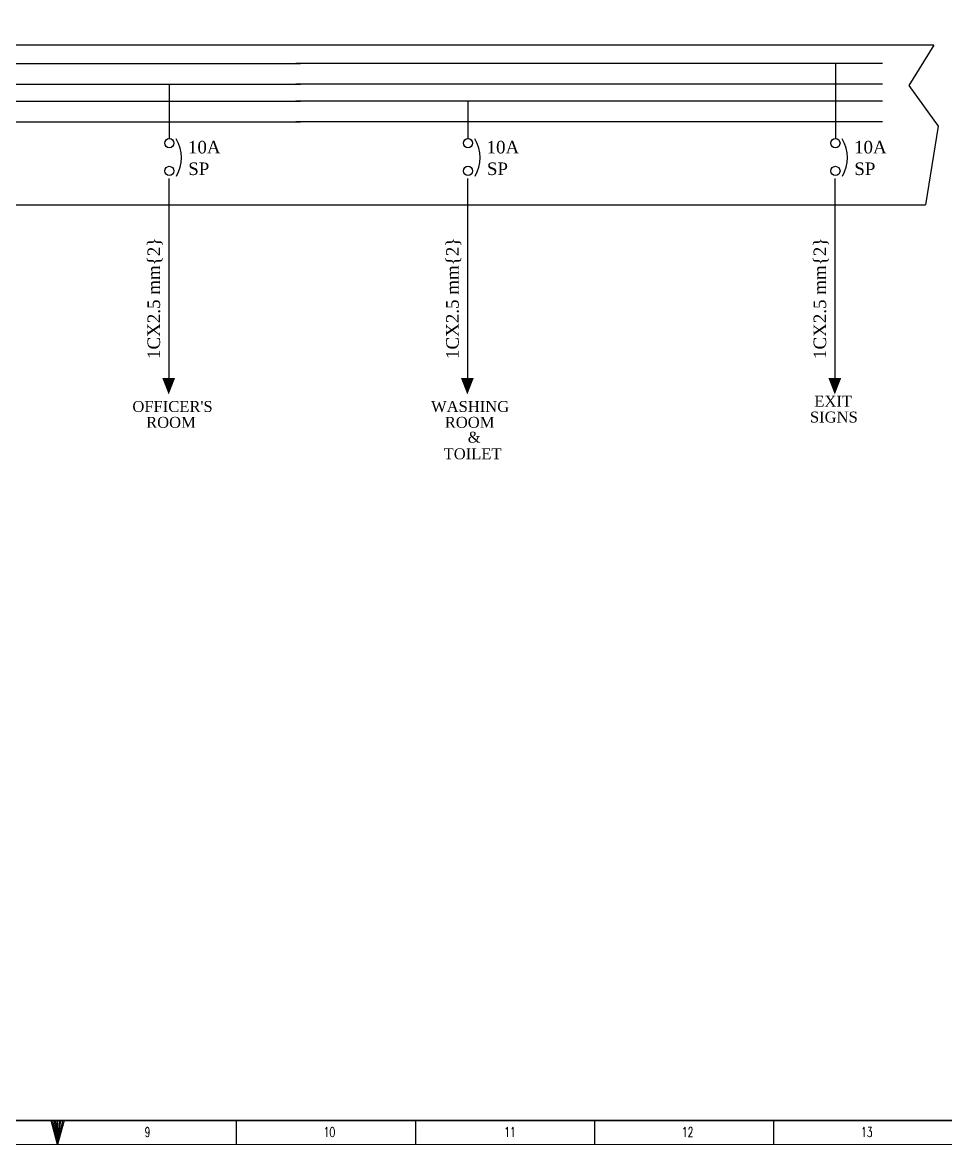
# Model space of a CAD drawing. Header units: inches. Extents: x 67 to 2134, y 4 to 641.
# Drawn here: x 1673 to 1963.2, y 4 to 356.7 of the extents above; entities that cross this region are included whole.
import ezdxf

# ---------------------------------------------------------------- set-up
doc = ezdxf.new("R2010")
doc.units = ezdxf.units.IN
doc.header["$MEASUREMENT"] = 0
doc.styles.add('B', font='times.ttf')
doc.styles.add('TEG BORDER', font='txt_qlt.shx', dxfattribs={"width": 0.7, "bigfont": 'hztxt.shx'})

# ---------------------------------------------------------------- blocks, each defined once
blk = doc.blocks.new('252 BORDER A2')
at = {"linetype": 'Continuous'}
blk.add_line((5, 5), (489, 5), dxfattribs=at)
for p, q in [((297, 0), (297, 5)), ((334.12, 0), (334.12, 5)), ((371.25, 0), (371.25, 5)), ((408.37, 0), (408.37, 5)), ((445.5, 0), (445.5, 5))]:
    blk.add_line(p, q)
at = {"color": 5, "lineweight": 15}
blk.add_lwpolyline([(0, 420), (594, 420), (594, 0), (0, 0)], close=True, dxfattribs=at)
blk.add_lwpolyline([(5, 415), (589, 415), (589, 5), (5, 5)], close=True)
blk.add_lwpolyline([(297, 0), (295.66, 5), (298.34, 5), (297, 0), (296, 5), (296.33, 5), (297, 0), (296.67, 5), (297.33, 5), (297, 0), (297.67, 5), (298, 5), (297, 0)])
at = {"char_height": 2, "width": 2, "attachment_point": 7, "style": 'TEG BORDER'}
for s, insert in [('9', (315.05, 1.59)), ('\\pi2.2204e-016;10', (352.17, 1.59)), ('\\pi0.3;11', (389.3, 1.59)), ('\\pi2.2204e-016;12', (426.42, 1.59)), ('\\pi2.2204e-016;13', (463.55, 1.59))]:
    blk.add_mtext(s, dxfattribs=dict(at, insert=insert))

msp = doc.modelspace()

# ---------------------------------------------------------------- linework, layer by layer
at = {"ltscale": 0.01}
for p, q in [((1959.47, 349.55), (1577.49, 349.55)), ((1282.04, 299.35), (1956.88, 299.37))]:
    msp.add_line(p, q, dxfattribs=at)
for p, q in [((1290.09, 343.74), (1760.38, 343.74)), ((1943.38, 343.74), (1758.92, 343.74)), ((1928.53, 343.74), (1928.53, 320.17)), ((1928.53, 343.74), (1928.53, 320.17)), ((1290.09, 337.25), (1760.38, 337.25)), ((1719.14, 337.25), (1719.14, 320.17)), ((1719.14, 337.25), (1719.14, 320.17)), ((1943.38, 337.25), (1758.92, 337.25)), ((1290.09, 331.92), (1760.38, 331.91)), ((1943.38, 331.91), (1758.92, 331.91)), ((1813.02, 331.92), (1813.02, 320.17)), ((1813.02, 331.92), (1813.02, 320.17)), ((1290.09, 325.43), (1760.38, 325.42)), ((1943.38, 325.42), (1758.92, 325.42)), ((1718.95, 307.57), (1718.95, 244.16)), ((1718.95, 307.57), (1718.95, 244.16)), ((1812.83, 307.57), (1812.83, 244.16)), ((1812.83, 307.57), (1812.83, 244.16)), ((1928.34, 307.57), (1928.34, 244.16)), ((1928.34, 307.57), (1928.34, 244.16))]:
    msp.add_line(p, q)
msp.add_lwpolyline([(1959.47, 349.55), (1951.61, 336.87), (1960.83, 324.1), (1956.88, 299.37)])
for points in [[(1718.95, 239.71, 0, 4.07, 0), (1718.95, 244.95, 4.07, 4.07, 0)], [(1718.95, 239.71, 0, 4.07, 0), (1718.95, 244.95, 4.07, 4.07, 0)], [(1812.83, 239.71, 0, 4.07, 0), (1812.83, 244.95, 4.07, 4.07, 0)], [(1812.83, 239.71, 0, 4.07, 0), (1812.83, 244.95, 4.07, 4.07, 0)], [(1928.34, 239.71, 0, 4.07, 0), (1928.34, 244.95, 4.07, 4.07, 0)], [(1928.34, 239.71, 0, 4.07, 0), (1928.34, 244.95, 4.07, 4.07, 0)]]:
    msp.add_lwpolyline(points, format="xyseb")
for centre in [(1719.14, 318.71), (1719.14, 318.71), (1813.02, 318.71), (1813.02, 318.71), (1928.53, 318.71), (1928.53, 318.71), (1719.14, 309.99), (1719.14, 309.99), (1813.02, 310), (1813.02, 310), (1928.53, 309.99), (1928.53, 309.99)]:
    msp.add_circle(centre, 1.45)
for centre in [(1711.34, 314.13), (1711.34, 314.13), (1805.22, 314.13), (1805.22, 314.13), (1920.72, 314.13), (1920.72, 314.13)]:
    msp.add_arc(centre, 11.59, 329.9146, 30.5749)

# ---------------------------------------------------------------- block references
at = {"xscale": 1.5163271442, "yscale": 1.5163271442, "zscale": 1.5163271442}
msp.add_blockref('252 BORDER A2', (1233.66, 3.98), dxfattribs=at)

# ---------------------------------------------------------------- texts
at = {"style": 'B'}
for s, height, p in [('10A', 3.942, (1725, 315.49)), ('10A', 3.942, (1725, 315.49)), ('10A', 3.942, (1818.88, 315.49)), ('10A', 3.942, (1818.88, 315.49)), ('10A', 3.942, (1934.39, 315.49)), ('10A', 3.942, (1934.39, 315.49)), ('SP', 3.942, (1725.09, 308.7)), ('SP', 3.942, (1725.09, 308.7)), ('SP', 3.942, (1818.98, 308.7)), ('SP', 3.942, (1818.98, 308.7)), ('SP', 3.942, (1934.48, 308.7)), ('SP', 3.942, (1934.48, 308.7)), ("OFFICER'S ", 3.444, (1707.54, 234.23)), ('WASHING', 3.444, (1801.42, 234.23)), ('EXIT', 3.444, (1921.9, 235.89)), ('SIGNS', 3.444, (1920.53, 230.91)), ('ROOM ', 3.444, (1711.85, 229.25)), ('ROOM ', 3.444, (1805.73, 229.25)), ('&', 3.44, (1812.96, 224.59)), ('TOILET', 3.444, (1805.38, 219.36))]:
    msp.add_text(s, height=height, dxfattribs=at).set_placement(p)
for p in [(1716.23, 250.88), (1716.23, 250.88), (1810.11, 250.88), (1810.11, 250.88), (1925.61, 250.88), (1925.61, 250.88)]:
    msp.add_text('1CX2.5 mm{2}', height=3.9424, rotation=90, dxfattribs=at).set_placement(p)

doc.saveas('drawing.dxf')
